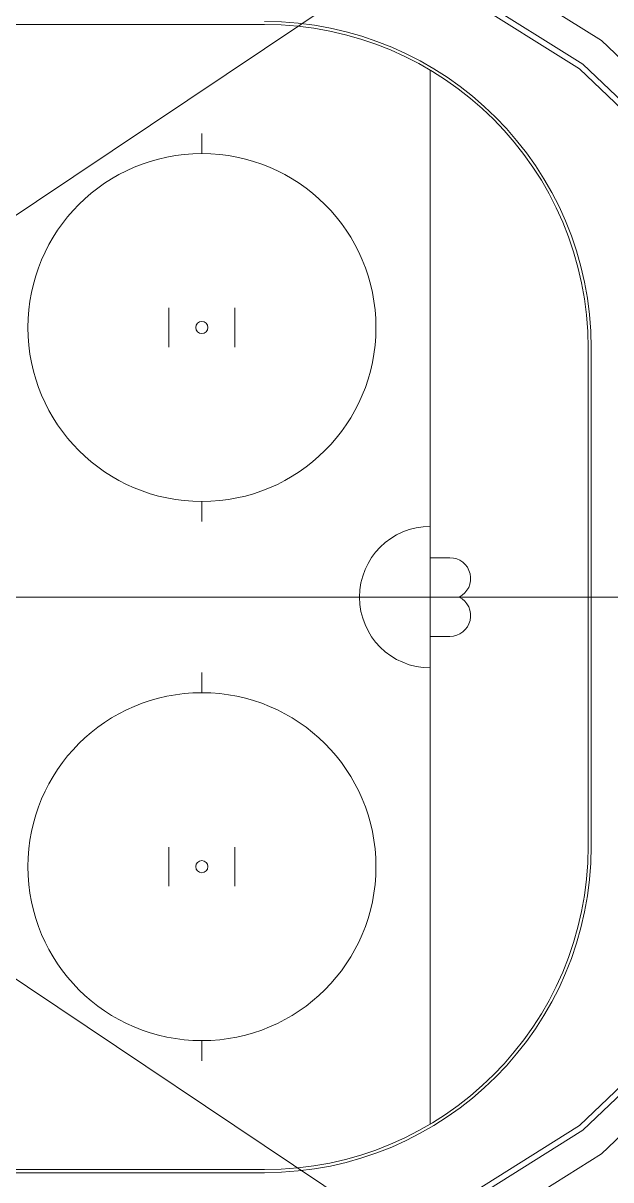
# Model space of a CAD drawing. Header units: millimetres. Extents: x -106764 to 80178, y -104573 to 57950.
# Drawn here: x 15171 to 30612, y -15315 to 15084 of the extents above; entities that cross this region are included whole.
import ezdxf

# ---------------------------------------------------------------- set-up
doc = ezdxf.new("R2010")
doc.units = ezdxf.units.MM
doc.header["$LTSCALE"] = 100
for name, color, linetype, lineweight in [('A----004E-N', 4, 'Continuous', 13), ('A-27C---EJN', 1, 'Continuous', 9), ('A-44B---E-N', 1, 'Continuous', 9), ('A003', 4, 'Continuous', 9)]:
    doc.layers.add(name, color=color, linetype=linetype, lineweight=lineweight)

msp = doc.modelspace()

# ---------------------------------------------------------------- linework, layer by layer
at = {"layer": 'A----004E-N'}
for p, q in [((25867.8, -13847.8), (25867.8, 13847.8)), ((19867.4, 11656.3), (19867.4, 12184)), ((18999.9, 7599.6), (18999.9, 6568.8)), ((20734.8, 7599.6), (20734.8, 6568.8)), ((19867.4, 2512.1), (19867.4, 1984.3)), ((26382.1, 1034.8), (25867.8, 1034.8)), ((25867.8, -1034.8), (26382.1, -1034.8)), ((19867.4, -2512.1), (19867.4, -1984.3)), ((18999.9, -7599.6), (18999.9, -6568.8)), ((20734.8, -7599.6), (20734.8, -6568.8)), ((19867.4, -11656.3), (19867.4, -12184))]:
    msp.add_line(p, q, dxfattribs=at)
for centre, radius in [((19867.4, 7084.2), 4572.1), ((19867.4, 7084.2), 159.1), ((19867.4, -7084.2), 4572.1), ((19867.4, -7084.2), 159.1)]:
    msp.add_circle(centre, radius, dxfattribs=at)
for centre, radius, start, end in [((25867.8, 0), 1860, 90, 270), ((26382.1, 488.9), 545.9, 296.42713, 90), ((26382.1, -488.9), 545.9, 270, 63.57287)]:
    msp.add_arc(centre, radius, start, end, dxfattribs=at)
at = {"layer": 'A-27C---EJN'}
for p, q in [((29786.3, 13886.6), (26651.6, 15849.9)), ((26720.9, 15983.5), (29878.9, 14005.6)), ((21516, 15046.5), (-21516, 15046.5)), ((29878.9, 14005.6), (32414.2, 11582.3)), ((32299.5, 11484.4), (29786.3, 13886.6)), ((30016, -6546.5), (30016, 6546.5)), ((30096, 6546.5), (30096, -6546.5)), ((29786.3, -13891.1), (32299.5, -11488.8)), ((32414.2, -11586.7), (29878.9, -14010.1)), ((26651.6, -15854.4), (29786.3, -13891.1)), ((29878.9, -14010.1), (26720.9, -15987.9)), ((-21516, -15046.5), (21516, -15046.5)), ((21516, -15126.5), (-21516, -15126.5))]:
    msp.add_line(p, q, dxfattribs=at)
for centre, radius, start, end in [((21516, 6546.5), 8580, 360, 90), ((21516, 6546.5), 8500, 0, 90), ((21516, -6546.5), 8500, 270, 0), ((21516, -6546.5), 8580, 270, 0)]:
    msp.add_arc(centre, radius, start, end, dxfattribs=at)
at = {"layer": 'A-44B---E-N'}
for p, q in [((27083.7, 16682.5), (30363.4, 14628.4)), ((30363.4, 14628.4), (33014.4, 12094.5)), ((33014.4, -12099), (30363.4, -14632.9)), ((30363.4, -14632.9), (27083.7, -16686.9))]:
    msp.add_line(p, q, dxfattribs=at)
at = {"layer": 'A003'}
for p, q in [((-44082.9, 29537.8), (44082.9, -29537.8)), ((44082.9, 29537.8), (-44082.9, -29537.8)), ((63804, 0), (-63804, 0)), ((-51843.8, 0), (51843.8, 0)), ((-50166.7, 0), (53494.5, 0)), ((53467.6, 0), (-50023.2, 0)), ((-46966.7, 0), (46966.7, 0)), ((-46166.7, 0), (46166.7, 0)), ((36566.7, 0), (-37366.7, 0)), ((-36545.5, 0), (41530.5, 0)), ((-30016, 0), (30016, 0)), ((28566.7, 0), (-28566.7, 0))]:
    msp.add_line(p, q, dxfattribs=at)

doc.saveas('drawing.dxf')
